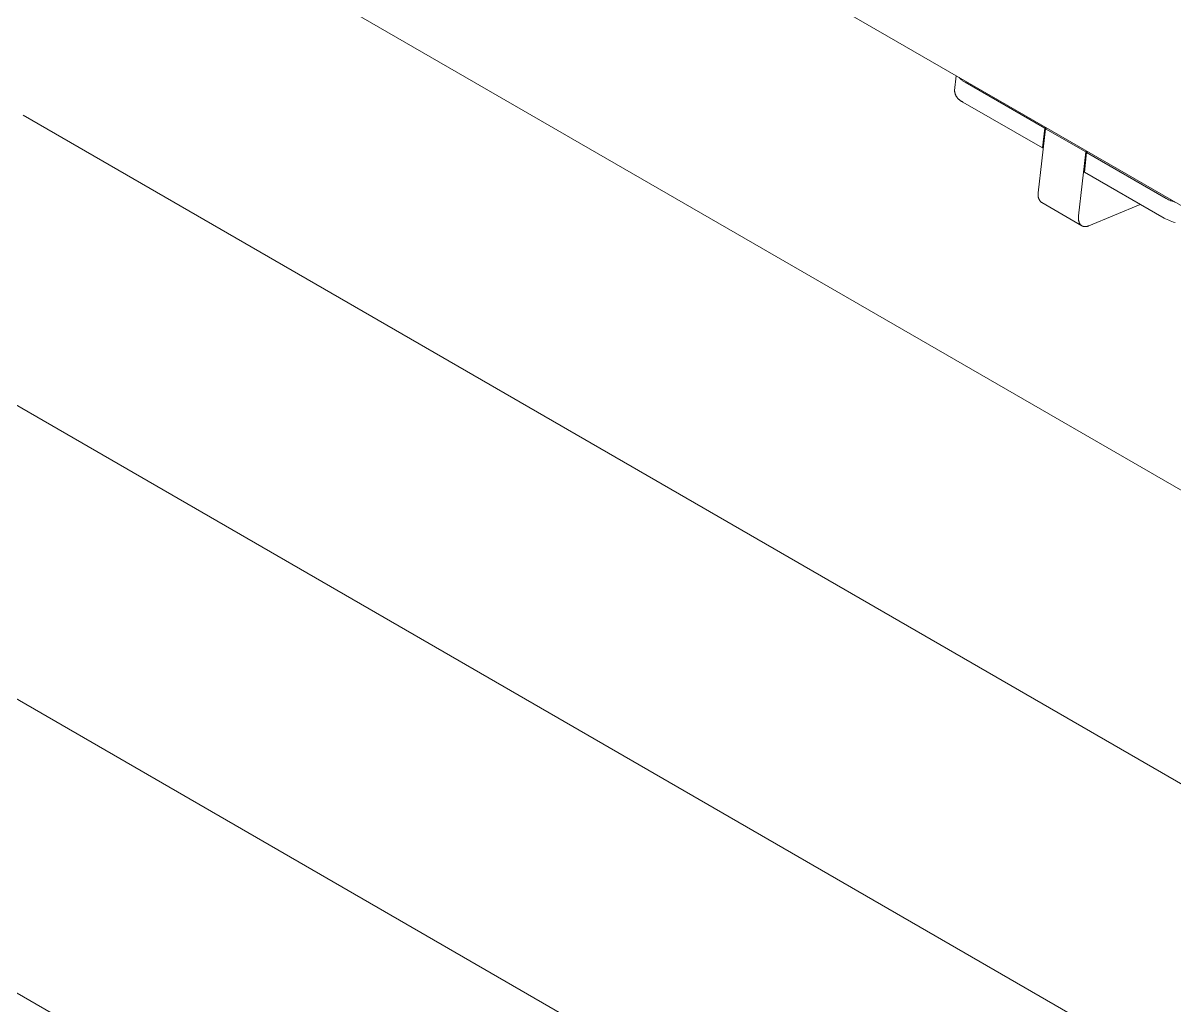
# Model space of a CAD drawing. Header units: inches. Extents: x -6 to 177, y -6 to 113.
# Drawn here: x 163.93 to 171.91, y 95.12 to 101.92 of the extents above; entities that cross this region are included whole.
import ezdxf

# ---------------------------------------------------------------- set-up
doc = ezdxf.new("R2010")
doc.units = ezdxf.units.IN
doc.layers.add('ZANO_R', color=7, linetype='Continuous', lineweight=0)

msp = doc.modelspace()

# ---------------------------------------------------------------- linework, layer by layer
at = {"layer": 'ZANO_R'}
for p, q in [((172.51875, 100.32946), (164.33588, 105.05384)), ((172.33388, 98.46719), (164.15101, 103.19157)), ((170.38141, 101.45547), (170.3929, 101.55682)), ((170.41769, 101.54072), (170.41417, 101.54454)), ((170.42135, 101.53702), (170.41769, 101.54072)), ((170.42512, 101.53345), (170.42135, 101.53702)), ((170.42902, 101.53), (170.42512, 101.53345)), ((170.43303, 101.52669), (170.42902, 101.53)), ((170.43714, 101.52352), (170.43303, 101.52669)), ((170.44137, 101.52049), (170.43714, 101.52352)), ((170.44569, 101.5176), (170.44137, 101.52049)), ((170.4501, 101.51486), (170.44569, 101.5176)), ((170.45461, 101.51227), (170.4501, 101.51486)), ((171.00587, 101.19399), (170.45461, 101.51227)), ((170.38166, 101.45234), (170.38141, 101.45547)), ((170.38203, 101.44922), (170.38166, 101.45234)), ((170.3825, 101.44611), (170.38203, 101.44922)), ((170.38308, 101.44303), (170.3825, 101.44611)), ((170.38376, 101.43996), (170.38308, 101.44303)), ((170.38454, 101.43692), (170.38376, 101.43996)), ((170.38543, 101.43391), (170.38454, 101.43692)), ((170.38643, 101.43093), (170.38543, 101.43391)), ((170.38752, 101.42798), (170.38643, 101.43093)), ((170.38871, 101.42508), (170.38752, 101.42798)), ((170.39, 101.42222), (170.38871, 101.42508)), ((170.39139, 101.4194), (170.39, 101.42222)), ((170.39287, 101.41663), (170.39139, 101.4194)), ((170.39445, 101.41392), (170.39287, 101.41663)), ((170.39612, 101.41126), (170.39445, 101.41392)), ((170.39788, 101.40865), (170.39612, 101.41126)), ((170.39972, 101.40611), (170.39788, 101.40865)), ((170.40165, 101.40364), (170.39972, 101.40611)), ((170.40367, 101.40123), (170.40165, 101.40364)), ((170.40576, 101.39889), (170.40367, 101.40123)), ((170.40794, 101.39663), (170.40576, 101.39889)), ((170.41019, 101.39444), (170.40794, 101.39663)), ((170.41251, 101.39232), (170.41019, 101.39444)), ((170.41491, 101.39029), (170.41251, 101.39232)), ((170.41737, 101.38834), (170.41491, 101.39029)), ((170.4199, 101.38648), (170.41737, 101.38834)), ((170.42249, 101.38471), (170.4199, 101.38648)), ((170.42514, 101.38302), (170.42249, 101.38471)), ((170.42784, 101.38142), (170.42514, 101.38302)), ((170.4306, 101.37992), (170.42784, 101.38142)), ((170.43341, 101.37852), (170.4306, 101.37992)), ((170.43626, 101.37721), (170.43341, 101.37852)), ((170.43916, 101.37599), (170.43626, 101.37721)), ((170.99042, 101.05772), (170.43916, 101.37599)), ((172.11757, 96.55939), (163.9347, 101.28377)), ((171.01144, 101.19078), (170.96123, 100.7479)), ((171.00587, 101.19399), (170.99042, 101.05772)), ((171.01486, 101.19773), (171.00587, 101.19399)), ((171.02042, 101.19451), (171.01144, 101.19078)), ((171.01144, 101.19078), (171.28986, 101.03004)), ((170.99665, 101.06031), (170.99042, 101.05772)), ((171.28986, 101.03004), (171.23964, 100.58716)), ((171.27997, 100.89055), (171.29542, 101.02682)), ((171.29884, 101.03377), (171.28986, 101.03004)), ((171.29542, 101.02682), (171.30441, 101.03055)), ((171.84669, 100.70855), (171.29542, 101.02682)), ((171.83124, 100.57228), (171.27997, 100.89055)), ((170.95941, 100.73423), (170.95939, 100.73193)), ((170.95939, 100.73193), (170.95944, 100.72962)), ((170.95952, 100.73653), (170.95941, 100.73423)), ((170.95944, 100.72962), (170.95957, 100.72733)), ((170.9597, 100.73882), (170.95952, 100.73653)), ((170.95957, 100.72733), (170.95979, 100.72503)), ((170.95996, 100.74111), (170.9597, 100.73882)), ((170.95979, 100.72503), (170.96008, 100.72275)), ((170.96031, 100.74339), (170.95996, 100.74111)), ((170.96008, 100.72275), (170.96045, 100.72048)), ((170.96073, 100.74565), (170.96031, 100.74339)), ((170.96045, 100.72048), (170.9609, 100.71822)), ((170.96123, 100.7479), (170.96073, 100.74565)), ((170.9609, 100.71822), (170.96143, 100.71598)), ((170.96143, 100.71598), (170.96204, 100.71376)), ((170.96204, 100.71376), (170.96272, 100.71156)), ((170.96272, 100.71156), (170.96347, 100.70938)), ((170.96347, 100.70938), (170.96431, 100.70724)), ((170.96431, 100.70724), (170.96521, 100.70512)), ((170.96521, 100.70512), (170.96619, 100.70303)), ((170.96619, 100.70303), (170.96724, 100.70099)), ((170.96724, 100.70099), (170.96836, 100.69897)), ((170.96836, 100.69897), (170.96955, 100.697)), ((170.96955, 100.697), (170.97081, 100.69507)), ((171.85467, 100.70421), (171.84669, 100.70855)), ((171.86278, 100.70013), (171.85467, 100.70421)), ((171.87103, 100.69631), (171.86278, 100.70013)), ((171.87939, 100.69276), (171.87103, 100.69631)), ((170.97081, 100.69507), (170.97213, 100.69319)), ((170.97213, 100.69319), (170.97352, 100.69135)), ((170.97352, 100.69135), (170.97497, 100.68956)), ((170.97497, 100.68956), (170.97648, 100.68783)), ((170.97648, 100.68783), (170.97805, 100.68614)), ((170.97805, 100.68614), (170.97968, 100.68451)), ((170.97968, 100.68451), (170.98136, 100.68294)), ((170.98136, 100.68294), (170.9831, 100.68143)), ((170.9831, 100.68143), (170.98488, 100.67998)), ((171.26271, 100.51957), (170.98488, 100.67998)), ((171.31077, 100.51933), (171.66673, 100.66726)), ((171.88786, 100.68948), (171.87939, 100.69276)), ((171.89643, 100.68648), (171.88786, 100.68948)), ((171.9051, 100.68375), (171.89643, 100.68648)), ((171.23886, 100.57585), (171.23883, 100.5736)), ((171.23883, 100.5736), (171.23885, 100.57136)), ((171.23885, 100.57136), (171.23891, 100.56913)), ((171.23894, 100.57811), (171.23886, 100.57585)), ((171.23891, 100.56913), (171.23902, 100.56691)), ((171.23905, 100.58037), (171.23894, 100.57811)), ((171.23902, 100.56691), (171.23918, 100.56471)), ((171.23921, 100.58263), (171.23905, 100.58037)), ((171.23918, 100.56471), (171.23939, 100.56253)), ((171.23964, 100.58716), (171.23921, 100.58263)), ((171.23939, 100.56253), (171.23965, 100.56036)), ((171.23965, 100.56036), (171.23995, 100.55822)), ((171.23995, 100.55822), (171.24031, 100.5561)), ((171.24031, 100.5561), (171.24072, 100.55401)), ((171.24072, 100.55401), (171.24118, 100.55195)), ((171.24118, 100.55195), (171.2417, 100.54992)), ((171.2417, 100.54992), (171.24227, 100.54793)), ((171.24227, 100.54793), (171.24289, 100.54597)), ((171.24289, 100.54597), (171.24356, 100.54405)), ((171.24356, 100.54405), (171.24429, 100.54218)), ((171.24429, 100.54218), (171.24507, 100.54035)), ((171.24507, 100.54035), (171.2459, 100.53857)), ((171.2459, 100.53857), (171.24634, 100.53769)), ((171.24634, 100.53769), (171.24678, 100.53683)), ((171.24678, 100.53683), (171.24725, 100.53598)), ((171.84185, 100.5669), (171.83124, 100.57228)), ((171.85264, 100.56187), (171.84185, 100.5669)), ((171.8636, 100.55721), (171.85264, 100.56187)), ((171.8747, 100.55292), (171.8636, 100.55721)), ((171.88594, 100.54901), (171.8747, 100.55292)), ((171.89731, 100.54548), (171.88594, 100.54901)), ((171.90879, 100.54233), (171.89731, 100.54548)), ((171.24725, 100.53598), (171.24772, 100.53515)), ((171.24772, 100.53515), (171.24821, 100.53433)), ((171.24821, 100.53433), (171.24871, 100.53352)), ((171.24871, 100.53352), (171.24922, 100.53272)), ((171.24922, 100.53272), (171.24975, 100.53194)), ((171.24975, 100.53194), (171.25029, 100.53118)), ((171.25029, 100.53118), (171.25084, 100.53043)), ((171.25084, 100.53043), (171.2514, 100.52969)), ((171.2514, 100.52969), (171.25198, 100.52897)), ((171.25198, 100.52897), (171.25256, 100.52826)), ((171.25256, 100.52826), (171.25316, 100.52757)), ((171.25316, 100.52757), (171.25377, 100.52689)), ((171.25377, 100.52689), (171.2544, 100.52623)), ((171.2544, 100.52623), (171.25503, 100.52558)), ((171.25503, 100.52558), (171.25568, 100.52496)), ((171.25568, 100.52496), (171.25633, 100.52434)), ((171.25633, 100.52434), (171.257, 100.52375)), ((171.257, 100.52375), (171.25768, 100.52317)), ((171.25768, 100.52317), (171.25837, 100.5226)), ((171.25837, 100.5226), (171.25907, 100.52206)), ((171.25907, 100.52206), (171.25978, 100.52153)), ((171.25978, 100.52153), (171.2605, 100.52101)), ((171.2605, 100.52101), (171.26123, 100.52052)), ((171.26123, 100.52052), (171.26197, 100.52004)), ((171.26197, 100.52004), (171.26272, 100.51958)), ((171.26272, 100.51958), (171.26347, 100.51913)), ((171.26347, 100.51913), (171.26424, 100.51871)), ((171.26424, 100.51871), (171.26502, 100.5183)), ((171.26502, 100.5183), (171.2658, 100.51791)), ((171.2658, 100.51791), (171.2666, 100.51753)), ((171.2666, 100.51753), (171.2674, 100.51718)), ((171.2674, 100.51718), (171.26821, 100.51684)), ((171.26821, 100.51684), (171.26902, 100.51652)), ((171.26902, 100.51652), (171.26985, 100.51621)), ((171.26985, 100.51621), (171.27068, 100.51593)), ((171.27068, 100.51593), (171.27152, 100.51566)), ((171.27152, 100.51566), (171.27236, 100.51541)), ((171.27236, 100.51541), (171.27322, 100.51517)), ((171.27322, 100.51517), (171.27407, 100.51496)), ((171.27407, 100.51496), (171.27494, 100.51476)), ((171.27494, 100.51476), (171.27581, 100.51458)), ((171.27581, 100.51458), (171.27668, 100.51441)), ((171.27668, 100.51441), (171.27757, 100.51427)), ((171.27757, 100.51427), (171.27845, 100.51414)), ((171.27845, 100.51414), (171.27934, 100.51402)), ((171.27934, 100.51402), (171.28024, 100.51393)), ((171.28024, 100.51393), (171.28114, 100.51385)), ((171.28114, 100.51385), (171.28204, 100.51379)), ((171.28204, 100.51379), (171.28295, 100.51374)), ((171.28295, 100.51374), (171.28386, 100.51371)), ((171.28386, 100.51371), (171.28477, 100.5137)), ((171.28477, 100.5137), (171.28569, 100.51371)), ((171.28569, 100.51371), (171.28661, 100.51373)), ((171.28661, 100.51373), (171.28846, 100.51381)), ((171.28846, 100.51381), (171.29031, 100.51397)), ((171.29031, 100.51397), (171.29218, 100.51418)), ((171.29218, 100.51418), (171.29404, 100.51445)), ((171.29404, 100.51445), (171.29591, 100.51478)), ((171.29591, 100.51478), (171.29778, 100.51517)), ((171.29778, 100.51517), (171.29965, 100.51561)), ((171.29965, 100.51561), (171.30152, 100.5161)), ((171.30152, 100.5161), (171.30339, 100.51665)), ((171.30339, 100.51665), (171.30524, 100.51725)), ((171.30524, 100.51725), (171.3071, 100.5179)), ((171.3071, 100.5179), (171.30894, 100.51859)), ((171.30894, 100.51859), (171.31077, 100.51933)), ((171.90126, 94.6516), (163.7184, 99.37598)), ((171.68496, 92.7438), (163.50209, 97.46818)), ((171.46865, 90.83601), (163.28579, 95.56039))]:
    msp.add_line(p, q, dxfattribs=at)

doc.saveas('drawing.dxf')
